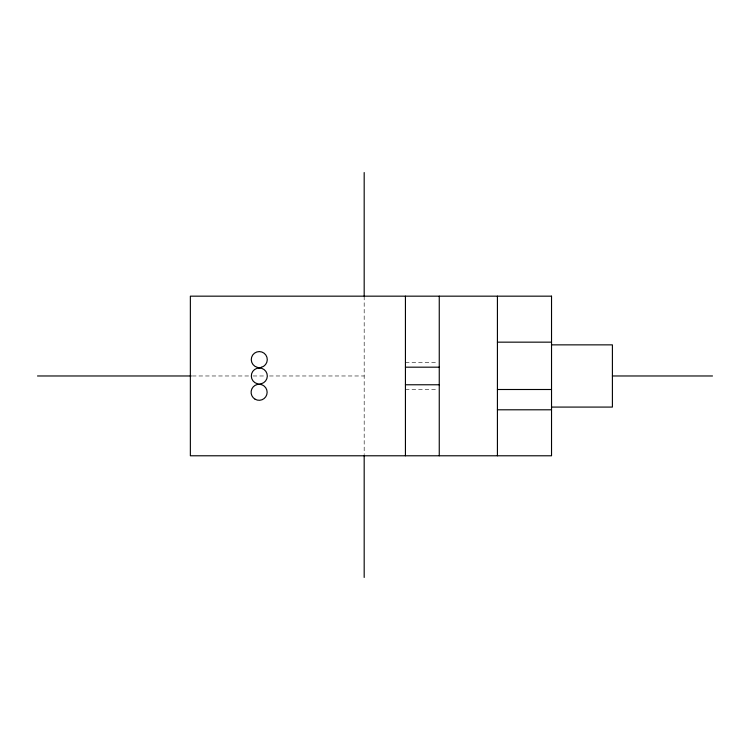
<?xml version="1.0" encoding="UTF-8"?>
<svg xmlns="http://www.w3.org/2000/svg" width="750" height="750" viewBox="0 0 750 750"><rect width="100%" height="100%" fill="white"/><g stroke="black" fill="none" stroke-linecap="round" stroke-linejoin="round"><path stroke-width="0.56" stroke-dasharray="3.75 2.81" d="M405.431 362.447L438.084 362.447M192.366 375.975L251.972 375.975M253.144 375.975L264.825 375.975M269.503 375.975L364.181 375.975M405.431 389.503L438.084 389.503M364.181 296.166L364.181 454.622"/><path stroke-width="1.12" d="M497.419 342.159L551.531 342.159M551.531 344.859L612.403 344.859L612.403 407.081L551.531 407.081M405.431 367.181L439.256 367.181M37.5 375.975L191.194 375.975M612.403 375.975L712.5 375.975M405.431 384.769L439.256 384.769M497.419 389.503L551.531 389.503M497.419 409.791L551.531 409.791M497.419 296.166L497.419 455.784M439.256 296.166L439.256 455.784M405.431 296.166L405.431 455.784M364.181 172.537L364.181 296.166M364.181 455.784L364.181 577.463M261.347 367.303L259.266 367.978L257.184 367.303A8.006 8.006 0 0 1 252.713 354.994A8.006 8.006 0 0 1 265.828 354.994A8.006 8.006 0 0 1 261.356 367.322M261.347 383.691L259.116 384.291L257.184 383.691A8.006 8.006 0 0 1 252.75 371.4A8.006 8.006 0 0 1 265.875 371.4A8.006 8.006 0 0 1 261.356 383.719M551.531 296.166L190.359 296.166L190.359 455.784L551.531 455.784L551.531 296.166M255.103 399.225A8.016 8.016 0 0 0 267.131 392.288A8.016 8.016 0 0 0 255.113 385.341A8.016 8.016 0 0 0 255.103 399.225"/></g></svg>
